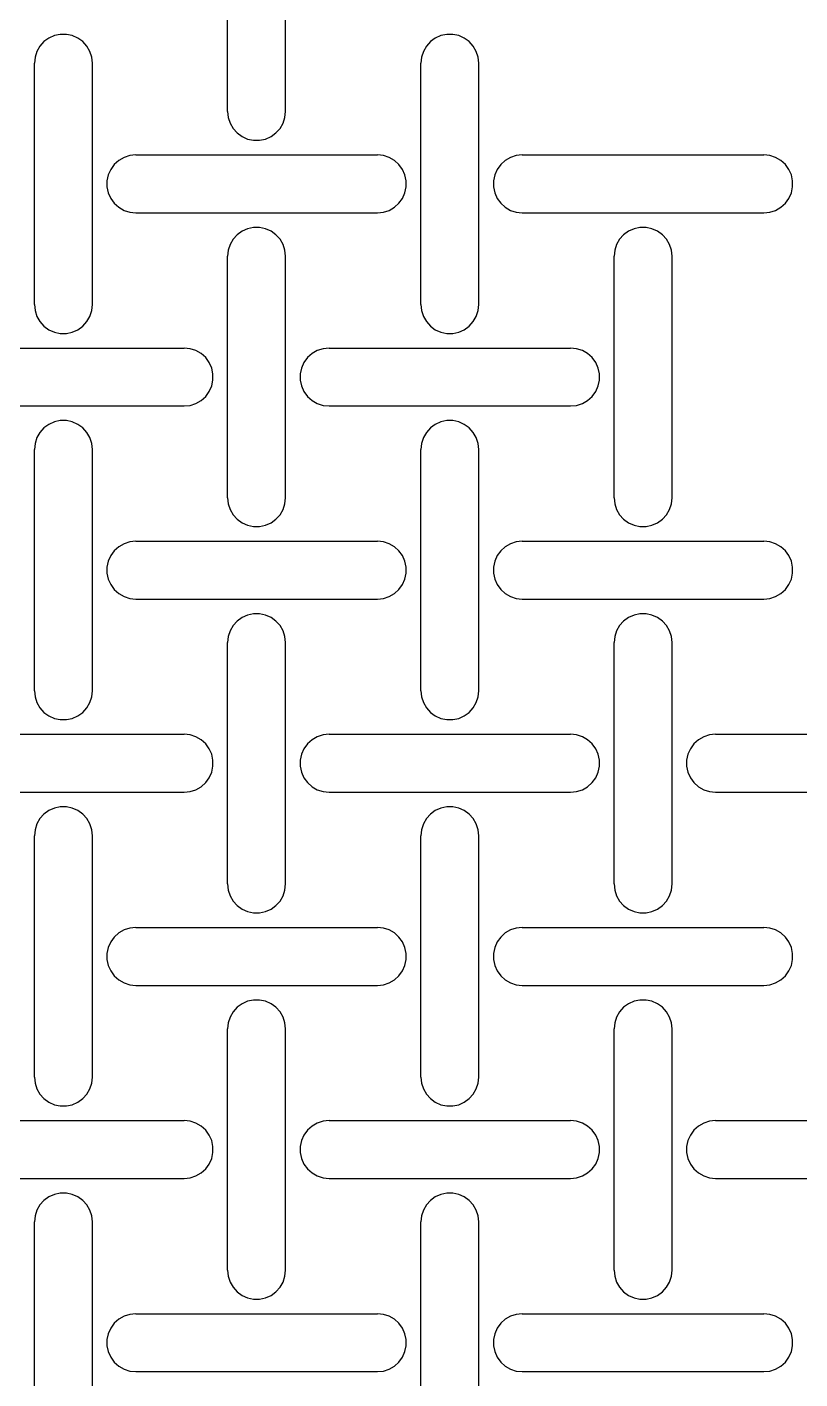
# Model space of a CAD drawing. Header units: metres. Extents: x 0 to 140, y -20 to 220.
# Drawn here: x 48.1 to 88.1, y 48.1 to 118.1 of the extents above; entities that cross this region are included whole.
import ezdxf

# ---------------------------------------------------------------- set-up
doc = ezdxf.new("R2010")
doc.units = ezdxf.units.M

msp = doc.modelspace()

# ---------------------------------------------------------------- linework, layer by layer
for p, q in [((58.5, 113.75), (58.5, 126.25)), ((61.5, 113.75), (61.5, 126.25)), ((49.536, 117.677), (49.25, 117.549)), ((49.843, 117.742), (49.536, 117.677)), ((50.157, 117.742), (49.843, 117.742)), ((50.464, 117.677), (50.157, 117.742)), ((50.75, 117.549), (50.464, 117.677)), ((69.536, 117.677), (69.25, 117.549)), ((69.843, 117.742), (69.536, 117.677)), ((70.157, 117.742), (69.843, 117.742)), ((70.464, 117.677), (70.157, 117.742)), ((70.75, 117.549), (70.464, 117.677)), ((48.786, 117.132), (48.63, 116.86)), ((48.996, 117.365), (48.786, 117.132)), ((49.25, 117.549), (48.996, 117.365)), ((51.004, 117.365), (50.75, 117.549)), ((51.214, 117.132), (51.004, 117.365)), ((51.37, 116.86), (51.214, 117.132)), ((68.786, 117.132), (68.63, 116.86)), ((68.996, 117.365), (68.786, 117.132)), ((69.25, 117.549), (68.996, 117.365)), ((71.004, 117.365), (70.75, 117.549)), ((71.214, 117.132), (71.004, 117.365)), ((71.37, 116.86), (71.214, 117.132)), ((48.533, 116.562), (48.5, 116.25)), ((48.5, 103.75), (48.5, 116.25)), ((48.63, 116.86), (48.533, 116.562)), ((51.467, 116.562), (51.37, 116.86)), ((51.5, 116.25), (51.467, 116.562)), ((51.5, 103.75), (51.5, 116.25)), ((68.533, 116.562), (68.5, 116.25)), ((68.5, 103.75), (68.5, 116.25)), ((68.63, 116.86), (68.533, 116.562)), ((71.467, 116.562), (71.37, 116.86)), ((71.5, 116.25), (71.467, 116.562)), ((71.5, 103.75), (71.5, 116.25)), ((58.5, 113.75), (58.533, 113.438)), ((58.533, 113.438), (58.63, 113.14)), ((61.37, 113.14), (61.467, 113.438)), ((61.467, 113.438), (61.5, 113.75)), ((58.63, 113.14), (58.786, 112.868)), ((58.786, 112.868), (58.996, 112.635)), ((61.004, 112.635), (61.214, 112.868)), ((61.214, 112.868), (61.37, 113.14)), ((58.996, 112.635), (59.25, 112.451)), ((59.25, 112.451), (59.536, 112.323)), ((59.536, 112.323), (59.843, 112.258)), ((59.843, 112.258), (60.157, 112.258)), ((60.157, 112.258), (60.464, 112.323)), ((60.464, 112.323), (60.75, 112.451)), ((60.75, 112.451), (61.004, 112.635)), ((53.14, 111.37), (52.868, 111.214)), ((53.438, 111.467), (53.14, 111.37)), ((53.75, 111.5), (53.438, 111.467)), ((53.75, 111.5), (66.25, 111.5)), ((66.562, 111.467), (66.25, 111.5)), ((66.86, 111.37), (66.562, 111.467)), ((67.132, 111.214), (66.86, 111.37)), ((73.14, 111.37), (72.868, 111.214)), ((73.438, 111.467), (73.14, 111.37)), ((73.75, 111.5), (73.438, 111.467)), ((73.75, 111.5), (86.25, 111.5)), ((86.562, 111.467), (86.25, 111.5)), ((86.86, 111.37), (86.562, 111.467)), ((87.132, 111.214), (86.86, 111.37)), ((52.451, 110.75), (52.323, 110.464)), ((52.635, 111.004), (52.451, 110.75)), ((52.868, 111.214), (52.635, 111.004)), ((67.365, 111.004), (67.132, 111.214)), ((67.549, 110.75), (67.365, 111.004)), ((67.677, 110.464), (67.549, 110.75)), ((72.451, 110.75), (72.323, 110.464)), ((72.635, 111.004), (72.451, 110.75)), ((72.868, 111.214), (72.635, 111.004)), ((87.365, 111.004), (87.132, 111.214)), ((87.549, 110.75), (87.365, 111.004)), ((87.677, 110.464), (87.549, 110.75)), ((52.323, 110.464), (52.258, 110.157)), ((52.258, 110.157), (52.258, 109.843)), ((67.742, 110.157), (67.677, 110.464)), ((67.742, 109.843), (67.742, 110.157)), ((72.323, 110.464), (72.258, 110.157)), ((72.258, 110.157), (72.258, 109.843)), ((87.742, 110.157), (87.677, 110.464)), ((87.742, 109.843), (87.742, 110.157)), ((52.258, 109.843), (52.323, 109.536)), ((52.323, 109.536), (52.451, 109.25)), ((52.451, 109.25), (52.635, 108.996)), ((67.365, 108.996), (67.549, 109.25)), ((67.549, 109.25), (67.677, 109.536)), ((67.677, 109.536), (67.742, 109.843)), ((72.258, 109.843), (72.323, 109.536)), ((72.323, 109.536), (72.451, 109.25)), ((72.451, 109.25), (72.635, 108.996)), ((87.365, 108.996), (87.549, 109.25)), ((87.549, 109.25), (87.677, 109.536)), ((87.677, 109.536), (87.742, 109.843)), ((52.635, 108.996), (52.868, 108.786)), ((52.868, 108.786), (53.14, 108.63)), ((53.14, 108.63), (53.438, 108.533)), ((53.438, 108.533), (53.75, 108.5)), ((53.75, 108.5), (66.25, 108.5)), ((66.25, 108.5), (66.562, 108.533)), ((66.562, 108.533), (66.86, 108.63)), ((66.86, 108.63), (67.132, 108.786)), ((67.132, 108.786), (67.365, 108.996)), ((72.635, 108.996), (72.868, 108.786)), ((72.868, 108.786), (73.14, 108.63)), ((73.14, 108.63), (73.438, 108.533)), ((73.438, 108.533), (73.75, 108.5)), ((73.75, 108.5), (86.25, 108.5)), ((86.25, 108.5), (86.562, 108.533)), ((86.562, 108.533), (86.86, 108.63)), ((86.86, 108.63), (87.132, 108.786)), ((87.132, 108.786), (87.365, 108.996)), ((58.786, 107.132), (58.63, 106.86)), ((58.996, 107.365), (58.786, 107.132)), ((59.25, 107.549), (58.996, 107.365)), ((59.536, 107.677), (59.25, 107.549)), ((59.843, 107.742), (59.536, 107.677)), ((60.157, 107.742), (59.843, 107.742)), ((60.464, 107.677), (60.157, 107.742)), ((60.75, 107.549), (60.464, 107.677)), ((61.004, 107.365), (60.75, 107.549)), ((61.214, 107.132), (61.004, 107.365)), ((61.37, 106.86), (61.214, 107.132)), ((78.786, 107.132), (78.63, 106.86)), ((78.996, 107.365), (78.786, 107.132)), ((79.25, 107.549), (78.996, 107.365)), ((79.536, 107.677), (79.25, 107.549)), ((79.843, 107.742), (79.536, 107.677)), ((80.157, 107.742), (79.843, 107.742)), ((80.464, 107.677), (80.157, 107.742)), ((80.75, 107.549), (80.464, 107.677)), ((81.004, 107.365), (80.75, 107.549)), ((81.214, 107.132), (81.004, 107.365)), ((81.37, 106.86), (81.214, 107.132)), ((58.533, 106.562), (58.5, 106.25)), ((58.63, 106.86), (58.533, 106.562)), ((61.467, 106.562), (61.37, 106.86)), ((61.5, 106.25), (61.467, 106.562)), ((78.533, 106.562), (78.5, 106.25)), ((78.63, 106.86), (78.533, 106.562)), ((81.467, 106.562), (81.37, 106.86)), ((81.5, 106.25), (81.467, 106.562)), ((58.5, 93.75), (58.5, 106.25)), ((61.5, 93.75), (61.5, 106.25)), ((78.5, 93.75), (78.5, 106.25)), ((81.5, 93.75), (81.5, 106.25)), ((48.5, 103.75), (48.533, 103.438)), ((51.467, 103.438), (51.5, 103.75)), ((68.5, 103.75), (68.533, 103.438)), ((71.467, 103.438), (71.5, 103.75)), ((48.533, 103.438), (48.63, 103.14)), ((48.63, 103.14), (48.786, 102.868)), ((51.214, 102.868), (51.37, 103.14)), ((51.37, 103.14), (51.467, 103.438)), ((68.533, 103.438), (68.63, 103.14)), ((68.63, 103.14), (68.786, 102.868)), ((71.214, 102.868), (71.37, 103.14)), ((71.37, 103.14), (71.467, 103.438)), ((48.786, 102.868), (48.996, 102.635)), ((48.996, 102.635), (49.25, 102.451)), ((49.25, 102.451), (49.536, 102.323)), ((49.536, 102.323), (49.843, 102.258)), ((49.843, 102.258), (50.157, 102.258)), ((50.157, 102.258), (50.464, 102.323)), ((50.464, 102.323), (50.75, 102.451)), ((50.75, 102.451), (51.004, 102.635)), ((51.004, 102.635), (51.214, 102.868)), ((68.786, 102.868), (68.996, 102.635)), ((68.996, 102.635), (69.25, 102.451)), ((69.25, 102.451), (69.536, 102.323)), ((69.536, 102.323), (69.843, 102.258)), ((69.843, 102.258), (70.157, 102.258)), ((70.157, 102.258), (70.464, 102.323)), ((70.464, 102.323), (70.75, 102.451)), ((70.75, 102.451), (71.004, 102.635)), ((71.004, 102.635), (71.214, 102.868)), ((43.75, 101.5), (56.25, 101.5)), ((56.562, 101.467), (56.25, 101.5)), ((63.75, 101.5), (63.438, 101.467)), ((63.75, 101.5), (76.25, 101.5)), ((76.562, 101.467), (76.25, 101.5)), ((56.86, 101.37), (56.562, 101.467)), ((57.132, 101.214), (56.86, 101.37)), ((57.365, 101.004), (57.132, 101.214)), ((57.549, 100.75), (57.365, 101.004)), ((62.635, 101.004), (62.451, 100.75)), ((62.868, 101.214), (62.635, 101.004)), ((63.14, 101.37), (62.868, 101.214)), ((63.438, 101.467), (63.14, 101.37)), ((76.86, 101.37), (76.562, 101.467)), ((77.132, 101.214), (76.86, 101.37)), ((77.365, 101.004), (77.132, 101.214)), ((77.549, 100.75), (77.365, 101.004)), ((57.677, 100.464), (57.549, 100.75)), ((57.742, 100.157), (57.677, 100.464)), ((57.742, 99.843), (57.742, 100.157)), ((62.323, 100.464), (62.258, 100.157)), ((62.258, 100.157), (62.258, 99.843)), ((62.451, 100.75), (62.323, 100.464)), ((77.677, 100.464), (77.549, 100.75)), ((77.742, 100.157), (77.677, 100.464)), ((77.742, 99.843), (77.742, 100.157)), ((57.549, 99.25), (57.677, 99.536)), ((57.677, 99.536), (57.742, 99.843)), ((62.258, 99.843), (62.323, 99.536)), ((62.323, 99.536), (62.451, 99.25)), ((77.549, 99.25), (77.677, 99.536)), ((77.677, 99.536), (77.742, 99.843)), ((56.86, 98.63), (57.132, 98.786)), ((57.132, 98.786), (57.365, 98.996)), ((57.365, 98.996), (57.549, 99.25)), ((62.451, 99.25), (62.635, 98.996)), ((62.635, 98.996), (62.868, 98.786)), ((62.868, 98.786), (63.14, 98.63)), ((76.86, 98.63), (77.132, 98.786)), ((77.132, 98.786), (77.365, 98.996)), ((77.365, 98.996), (77.549, 99.25)), ((43.75, 98.5), (56.25, 98.5)), ((56.25, 98.5), (56.562, 98.533)), ((56.562, 98.533), (56.86, 98.63)), ((63.14, 98.63), (63.438, 98.533)), ((63.438, 98.533), (63.75, 98.5)), ((63.75, 98.5), (76.25, 98.5)), ((76.25, 98.5), (76.562, 98.533)), ((76.562, 98.533), (76.86, 98.63)), ((48.996, 97.365), (48.786, 97.132)), ((49.25, 97.549), (48.996, 97.365)), ((49.536, 97.677), (49.25, 97.549)), ((49.843, 97.742), (49.536, 97.677)), ((50.157, 97.742), (49.843, 97.742)), ((50.464, 97.677), (50.157, 97.742)), ((50.75, 97.549), (50.464, 97.677)), ((51.004, 97.365), (50.75, 97.549)), ((51.214, 97.132), (51.004, 97.365)), ((68.996, 97.365), (68.786, 97.132)), ((69.25, 97.549), (68.996, 97.365)), ((69.536, 97.677), (69.25, 97.549)), ((69.843, 97.742), (69.536, 97.677)), ((70.157, 97.742), (69.843, 97.742)), ((70.464, 97.677), (70.157, 97.742)), ((70.75, 97.549), (70.464, 97.677)), ((71.004, 97.365), (70.75, 97.549)), ((71.214, 97.132), (71.004, 97.365)), ((48.63, 96.86), (48.533, 96.562)), ((48.786, 97.132), (48.63, 96.86)), ((51.37, 96.86), (51.214, 97.132)), ((51.467, 96.562), (51.37, 96.86)), ((68.63, 96.86), (68.533, 96.562)), ((68.786, 97.132), (68.63, 96.86)), ((71.37, 96.86), (71.214, 97.132)), ((71.467, 96.562), (71.37, 96.86)), ((48.533, 96.562), (48.5, 96.25)), ((48.5, 83.75), (48.5, 96.25)), ((51.5, 96.25), (51.467, 96.562)), ((51.5, 83.75), (51.5, 96.25)), ((68.533, 96.562), (68.5, 96.25)), ((68.5, 83.75), (68.5, 96.25)), ((71.5, 96.25), (71.467, 96.562)), ((71.5, 83.75), (71.5, 96.25)), ((58.5, 93.75), (58.533, 93.438)), ((58.533, 93.438), (58.63, 93.14)), ((58.63, 93.14), (58.786, 92.868)), ((61.214, 92.868), (61.37, 93.14)), ((61.37, 93.14), (61.467, 93.438)), ((61.467, 93.438), (61.5, 93.75)), ((78.5, 93.75), (78.533, 93.438)), ((78.533, 93.438), (78.63, 93.14)), ((78.63, 93.14), (78.786, 92.868)), ((81.214, 92.868), (81.37, 93.14)), ((81.37, 93.14), (81.467, 93.438)), ((81.467, 93.438), (81.5, 93.75)), ((58.786, 92.868), (58.996, 92.635)), ((58.996, 92.635), (59.25, 92.451)), ((59.25, 92.451), (59.536, 92.323)), ((60.464, 92.323), (60.75, 92.451)), ((60.75, 92.451), (61.004, 92.635)), ((61.004, 92.635), (61.214, 92.868)), ((78.786, 92.868), (78.996, 92.635)), ((78.996, 92.635), (79.25, 92.451)), ((79.25, 92.451), (79.536, 92.323)), ((80.464, 92.323), (80.75, 92.451)), ((80.75, 92.451), (81.004, 92.635)), ((81.004, 92.635), (81.214, 92.868)), ((59.536, 92.323), (59.843, 92.258)), ((59.843, 92.258), (60.157, 92.258)), ((60.157, 92.258), (60.464, 92.323)), ((79.536, 92.323), (79.843, 92.258)), ((79.843, 92.258), (80.157, 92.258)), ((80.157, 92.258), (80.464, 92.323)), ((52.635, 91.004), (52.451, 90.75)), ((52.868, 91.214), (52.635, 91.004)), ((53.14, 91.37), (52.868, 91.214)), ((53.438, 91.467), (53.14, 91.37)), ((53.75, 91.5), (53.438, 91.467)), ((53.75, 91.5), (66.25, 91.5)), ((66.562, 91.467), (66.25, 91.5)), ((66.86, 91.37), (66.562, 91.467)), ((67.132, 91.214), (66.86, 91.37)), ((67.365, 91.004), (67.132, 91.214)), ((67.549, 90.75), (67.365, 91.004)), ((72.635, 91.004), (72.451, 90.75)), ((72.868, 91.214), (72.635, 91.004)), ((73.14, 91.37), (72.868, 91.214)), ((73.438, 91.467), (73.14, 91.37)), ((73.75, 91.5), (73.438, 91.467)), ((73.75, 91.5), (86.25, 91.5)), ((86.562, 91.467), (86.25, 91.5)), ((86.86, 91.37), (86.562, 91.467)), ((87.132, 91.214), (86.86, 91.37)), ((87.365, 91.004), (87.132, 91.214)), ((87.549, 90.75), (87.365, 91.004)), ((52.323, 90.464), (52.258, 90.157)), ((52.451, 90.75), (52.323, 90.464)), ((67.677, 90.464), (67.549, 90.75)), ((67.742, 90.157), (67.677, 90.464)), ((72.323, 90.464), (72.258, 90.157)), ((72.451, 90.75), (72.323, 90.464)), ((87.677, 90.464), (87.549, 90.75)), ((87.742, 90.157), (87.677, 90.464)), ((52.258, 90.157), (52.258, 89.843)), ((52.258, 89.843), (52.323, 89.536)), ((67.677, 89.536), (67.742, 89.843)), ((67.742, 89.843), (67.742, 90.157)), ((72.258, 90.157), (72.258, 89.843)), ((72.258, 89.843), (72.323, 89.536)), ((87.677, 89.536), (87.742, 89.843)), ((87.742, 89.843), (87.742, 90.157)), ((52.323, 89.536), (52.451, 89.25)), ((52.451, 89.25), (52.635, 88.996)), ((52.635, 88.996), (52.868, 88.786)), ((67.132, 88.786), (67.365, 88.996)), ((67.365, 88.996), (67.549, 89.25)), ((67.549, 89.25), (67.677, 89.536)), ((72.323, 89.536), (72.451, 89.25)), ((72.451, 89.25), (72.635, 88.996)), ((72.635, 88.996), (72.868, 88.786)), ((87.132, 88.786), (87.365, 88.996)), ((87.365, 88.996), (87.549, 89.25)), ((87.549, 89.25), (87.677, 89.536)), ((52.868, 88.786), (53.14, 88.63)), ((53.14, 88.63), (53.438, 88.533)), ((53.438, 88.533), (53.75, 88.5)), ((53.75, 88.5), (66.25, 88.5)), ((66.25, 88.5), (66.562, 88.533)), ((66.562, 88.533), (66.86, 88.63)), ((66.86, 88.63), (67.132, 88.786)), ((72.868, 88.786), (73.14, 88.63)), ((73.14, 88.63), (73.438, 88.533)), ((73.438, 88.533), (73.75, 88.5)), ((73.75, 88.5), (86.25, 88.5)), ((86.25, 88.5), (86.562, 88.533)), ((86.562, 88.533), (86.86, 88.63)), ((86.86, 88.63), (87.132, 88.786)), ((59.25, 87.549), (58.996, 87.365)), ((59.536, 87.677), (59.25, 87.549)), ((59.843, 87.742), (59.536, 87.677)), ((60.157, 87.742), (59.843, 87.742)), ((60.464, 87.677), (60.157, 87.742)), ((60.75, 87.549), (60.464, 87.677)), ((61.004, 87.365), (60.75, 87.549)), ((79.25, 87.549), (78.996, 87.365)), ((79.536, 87.677), (79.25, 87.549)), ((79.843, 87.742), (79.536, 87.677)), ((80.157, 87.742), (79.843, 87.742)), ((80.464, 87.677), (80.157, 87.742)), ((80.75, 87.549), (80.464, 87.677)), ((81.004, 87.365), (80.75, 87.549)), ((58.63, 86.86), (58.533, 86.562)), ((58.786, 87.132), (58.63, 86.86)), ((58.996, 87.365), (58.786, 87.132)), ((61.214, 87.132), (61.004, 87.365)), ((61.37, 86.86), (61.214, 87.132)), ((61.467, 86.562), (61.37, 86.86)), ((78.63, 86.86), (78.533, 86.562)), ((78.786, 87.132), (78.63, 86.86)), ((78.996, 87.365), (78.786, 87.132)), ((81.214, 87.132), (81.004, 87.365)), ((81.37, 86.86), (81.214, 87.132)), ((81.467, 86.562), (81.37, 86.86)), ((58.533, 86.562), (58.5, 86.25)), ((58.5, 73.75), (58.5, 86.25)), ((61.5, 86.25), (61.467, 86.562)), ((61.5, 73.75), (61.5, 86.25)), ((78.533, 86.562), (78.5, 86.25)), ((78.5, 73.75), (78.5, 86.25)), ((81.5, 86.25), (81.467, 86.562)), ((81.5, 73.75), (81.5, 86.25)), ((48.5, 83.75), (48.533, 83.438)), ((48.533, 83.438), (48.63, 83.14)), ((51.37, 83.14), (51.467, 83.438)), ((51.467, 83.438), (51.5, 83.75)), ((68.5, 83.75), (68.533, 83.438)), ((68.533, 83.438), (68.63, 83.14)), ((71.37, 83.14), (71.467, 83.438)), ((71.467, 83.438), (71.5, 83.75)), ((48.63, 83.14), (48.786, 82.868)), ((48.786, 82.868), (48.996, 82.635)), ((48.996, 82.635), (49.25, 82.451)), ((50.75, 82.451), (51.004, 82.635)), ((51.004, 82.635), (51.214, 82.868)), ((51.214, 82.868), (51.37, 83.14)), ((68.63, 83.14), (68.786, 82.868)), ((68.786, 82.868), (68.996, 82.635)), ((68.996, 82.635), (69.25, 82.451)), ((70.75, 82.451), (71.004, 82.635)), ((71.004, 82.635), (71.214, 82.868)), ((71.214, 82.868), (71.37, 83.14)), ((49.25, 82.451), (49.536, 82.323)), ((49.536, 82.323), (49.843, 82.258)), ((49.843, 82.258), (50.157, 82.258)), ((50.157, 82.258), (50.464, 82.323)), ((50.464, 82.323), (50.75, 82.451)), ((69.25, 82.451), (69.536, 82.323)), ((69.536, 82.323), (69.843, 82.258)), ((69.843, 82.258), (70.157, 82.258)), ((70.157, 82.258), (70.464, 82.323)), ((70.464, 82.323), (70.75, 82.451)), ((43.75, 81.5), (56.25, 81.5)), ((56.562, 81.467), (56.25, 81.5)), ((56.86, 81.37), (56.562, 81.467)), ((57.132, 81.214), (56.86, 81.37)), ((57.365, 81.004), (57.132, 81.214)), ((62.868, 81.214), (62.635, 81.004)), ((63.14, 81.37), (62.868, 81.214)), ((63.438, 81.467), (63.14, 81.37)), ((63.75, 81.5), (63.438, 81.467)), ((63.75, 81.5), (76.25, 81.5)), ((76.562, 81.467), (76.25, 81.5)), ((76.86, 81.37), (76.562, 81.467)), ((77.132, 81.214), (76.86, 81.37)), ((77.365, 81.004), (77.132, 81.214)), ((82.868, 81.214), (82.635, 81.004)), ((83.14, 81.37), (82.868, 81.214)), ((83.438, 81.467), (83.14, 81.37)), ((83.75, 81.5), (83.438, 81.467)), ((83.75, 81.5), (96.25, 81.5)), ((57.549, 80.75), (57.365, 81.004)), ((57.677, 80.464), (57.549, 80.75)), ((62.451, 80.75), (62.323, 80.464)), ((62.635, 81.004), (62.451, 80.75)), ((77.549, 80.75), (77.365, 81.004)), ((77.677, 80.464), (77.549, 80.75)), ((82.451, 80.75), (82.323, 80.464)), ((82.635, 81.004), (82.451, 80.75)), ((57.742, 80.157), (57.677, 80.464)), ((57.677, 79.536), (57.742, 79.843)), ((57.742, 79.843), (57.742, 80.157)), ((62.323, 80.464), (62.258, 80.157)), ((62.258, 80.157), (62.258, 79.843)), ((62.258, 79.843), (62.323, 79.536)), ((77.742, 80.157), (77.677, 80.464)), ((77.677, 79.536), (77.742, 79.843)), ((77.742, 79.843), (77.742, 80.157)), ((82.323, 80.464), (82.258, 80.157)), ((82.258, 80.157), (82.258, 79.843)), ((82.258, 79.843), (82.323, 79.536)), ((57.365, 78.996), (57.549, 79.25)), ((57.549, 79.25), (57.677, 79.536)), ((62.323, 79.536), (62.451, 79.25)), ((62.451, 79.25), (62.635, 78.996)), ((77.365, 78.996), (77.549, 79.25)), ((77.549, 79.25), (77.677, 79.536)), ((82.323, 79.536), (82.451, 79.25)), ((82.451, 79.25), (82.635, 78.996)), ((43.75, 78.5), (56.25, 78.5)), ((56.25, 78.5), (56.562, 78.533)), ((56.562, 78.533), (56.86, 78.63)), ((56.86, 78.63), (57.132, 78.786)), ((57.132, 78.786), (57.365, 78.996)), ((62.635, 78.996), (62.868, 78.786)), ((62.868, 78.786), (63.14, 78.63)), ((63.14, 78.63), (63.438, 78.533)), ((63.438, 78.533), (63.75, 78.5)), ((63.75, 78.5), (76.25, 78.5)), ((76.25, 78.5), (76.562, 78.533)), ((76.562, 78.533), (76.86, 78.63)), ((76.86, 78.63), (77.132, 78.786)), ((77.132, 78.786), (77.365, 78.996)), ((82.635, 78.996), (82.868, 78.786)), ((82.868, 78.786), (83.14, 78.63)), ((83.14, 78.63), (83.438, 78.533)), ((83.438, 78.533), (83.75, 78.5)), ((83.75, 78.5), (96.25, 78.5)), ((49.843, 77.742), (49.536, 77.677)), ((50.157, 77.742), (49.843, 77.742)), ((50.464, 77.677), (50.157, 77.742)), ((69.843, 77.742), (69.536, 77.677)), ((70.157, 77.742), (69.843, 77.742)), ((70.464, 77.677), (70.157, 77.742)), ((48.786, 77.132), (48.63, 76.86)), ((48.996, 77.365), (48.786, 77.132)), ((49.25, 77.549), (48.996, 77.365)), ((49.536, 77.677), (49.25, 77.549)), ((50.75, 77.549), (50.464, 77.677)), ((51.004, 77.365), (50.75, 77.549)), ((51.214, 77.132), (51.004, 77.365)), ((51.37, 76.86), (51.214, 77.132)), ((68.786, 77.132), (68.63, 76.86)), ((68.996, 77.365), (68.786, 77.132)), ((69.25, 77.549), (68.996, 77.365)), ((69.536, 77.677), (69.25, 77.549)), ((70.75, 77.549), (70.464, 77.677)), ((71.004, 77.365), (70.75, 77.549)), ((71.214, 77.132), (71.004, 77.365)), ((71.37, 76.86), (71.214, 77.132)), ((48.533, 76.562), (48.5, 76.25)), ((48.63, 76.86), (48.533, 76.562)), ((51.467, 76.562), (51.37, 76.86)), ((51.5, 76.25), (51.467, 76.562)), ((68.533, 76.562), (68.5, 76.25)), ((68.63, 76.86), (68.533, 76.562)), ((71.467, 76.562), (71.37, 76.86)), ((71.5, 76.25), (71.467, 76.562)), ((48.5, 63.75), (48.5, 76.25)), ((51.5, 63.75), (51.5, 76.25)), ((68.5, 63.75), (68.5, 76.25)), ((71.5, 63.75), (71.5, 76.25)), ((58.5, 73.75), (58.533, 73.438)), ((61.467, 73.438), (61.5, 73.75)), ((78.5, 73.75), (78.533, 73.438)), ((81.467, 73.438), (81.5, 73.75)), ((58.533, 73.438), (58.63, 73.14)), ((58.63, 73.14), (58.786, 72.868)), ((58.786, 72.868), (58.996, 72.635)), ((61.004, 72.635), (61.214, 72.868)), ((61.214, 72.868), (61.37, 73.14)), ((61.37, 73.14), (61.467, 73.438)), ((78.533, 73.438), (78.63, 73.14)), ((78.63, 73.14), (78.786, 72.868)), ((78.786, 72.868), (78.996, 72.635)), ((81.004, 72.635), (81.214, 72.868)), ((81.214, 72.868), (81.37, 73.14)), ((81.37, 73.14), (81.467, 73.438)), ((58.996, 72.635), (59.25, 72.451)), ((59.25, 72.451), (59.536, 72.323)), ((59.536, 72.323), (59.843, 72.258)), ((59.843, 72.258), (60.157, 72.258)), ((60.157, 72.258), (60.464, 72.323)), ((60.464, 72.323), (60.75, 72.451)), ((60.75, 72.451), (61.004, 72.635)), ((78.996, 72.635), (79.25, 72.451)), ((79.25, 72.451), (79.536, 72.323)), ((79.536, 72.323), (79.843, 72.258)), ((79.843, 72.258), (80.157, 72.258)), ((80.157, 72.258), (80.464, 72.323)), ((80.464, 72.323), (80.75, 72.451)), ((80.75, 72.451), (81.004, 72.635)), ((53.438, 71.467), (53.14, 71.37)), ((53.75, 71.5), (53.438, 71.467)), ((53.75, 71.5), (66.25, 71.5)), ((66.562, 71.467), (66.25, 71.5)), ((66.86, 71.37), (66.562, 71.467)), ((73.438, 71.467), (73.14, 71.37)), ((73.75, 71.5), (73.438, 71.467)), ((73.75, 71.5), (86.25, 71.5)), ((86.562, 71.467), (86.25, 71.5)), ((86.86, 71.37), (86.562, 71.467)), ((52.451, 70.75), (52.323, 70.464)), ((52.635, 71.004), (52.451, 70.75)), ((52.868, 71.214), (52.635, 71.004)), ((53.14, 71.37), (52.868, 71.214)), ((67.132, 71.214), (66.86, 71.37)), ((67.365, 71.004), (67.132, 71.214)), ((67.549, 70.75), (67.365, 71.004)), ((67.677, 70.464), (67.549, 70.75)), ((72.451, 70.75), (72.323, 70.464)), ((72.635, 71.004), (72.451, 70.75)), ((72.868, 71.214), (72.635, 71.004)), ((73.14, 71.37), (72.868, 71.214)), ((87.132, 71.214), (86.86, 71.37)), ((87.365, 71.004), (87.132, 71.214)), ((87.549, 70.75), (87.365, 71.004)), ((87.677, 70.464), (87.549, 70.75)), ((52.323, 70.464), (52.258, 70.157)), ((52.258, 70.157), (52.258, 69.843)), ((67.742, 70.157), (67.677, 70.464)), ((67.742, 69.843), (67.742, 70.157)), ((72.323, 70.464), (72.258, 70.157)), ((72.258, 70.157), (72.258, 69.843)), ((87.742, 70.157), (87.677, 70.464)), ((87.742, 69.843), (87.742, 70.157)), ((52.258, 69.843), (52.323, 69.536)), ((52.323, 69.536), (52.451, 69.25)), ((67.549, 69.25), (67.677, 69.536)), ((67.677, 69.536), (67.742, 69.843)), ((72.258, 69.843), (72.323, 69.536)), ((72.323, 69.536), (72.451, 69.25)), ((87.549, 69.25), (87.677, 69.536)), ((87.677, 69.536), (87.742, 69.843)), ((52.451, 69.25), (52.635, 68.996)), ((52.635, 68.996), (52.868, 68.786)), ((52.868, 68.786), (53.14, 68.63)), ((53.14, 68.63), (53.438, 68.533)), ((66.562, 68.533), (66.86, 68.63)), ((66.86, 68.63), (67.132, 68.786)), ((67.132, 68.786), (67.365, 68.996)), ((67.365, 68.996), (67.549, 69.25)), ((72.451, 69.25), (72.635, 68.996)), ((72.635, 68.996), (72.868, 68.786)), ((72.868, 68.786), (73.14, 68.63)), ((73.14, 68.63), (73.438, 68.533)), ((86.562, 68.533), (86.86, 68.63)), ((86.86, 68.63), (87.132, 68.786)), ((87.132, 68.786), (87.365, 68.996)), ((87.365, 68.996), (87.549, 69.25)), ((53.438, 68.533), (53.75, 68.5)), ((53.75, 68.5), (66.25, 68.5)), ((66.25, 68.5), (66.562, 68.533)), ((73.438, 68.533), (73.75, 68.5)), ((73.75, 68.5), (86.25, 68.5)), ((86.25, 68.5), (86.562, 68.533)), ((58.996, 67.365), (58.786, 67.132)), ((59.25, 67.549), (58.996, 67.365)), ((59.536, 67.677), (59.25, 67.549)), ((59.843, 67.742), (59.536, 67.677)), ((60.157, 67.742), (59.843, 67.742)), ((60.464, 67.677), (60.157, 67.742)), ((60.75, 67.549), (60.464, 67.677)), ((61.004, 67.365), (60.75, 67.549)), ((61.214, 67.132), (61.004, 67.365)), ((78.996, 67.365), (78.786, 67.132)), ((79.25, 67.549), (78.996, 67.365)), ((79.536, 67.677), (79.25, 67.549)), ((79.843, 67.742), (79.536, 67.677)), ((80.157, 67.742), (79.843, 67.742)), ((80.464, 67.677), (80.157, 67.742)), ((80.75, 67.549), (80.464, 67.677)), ((81.004, 67.365), (80.75, 67.549)), ((81.214, 67.132), (81.004, 67.365)), ((58.533, 66.562), (58.5, 66.25)), ((58.63, 66.86), (58.533, 66.562)), ((58.786, 67.132), (58.63, 66.86)), ((61.37, 66.86), (61.214, 67.132)), ((61.467, 66.562), (61.37, 66.86)), ((61.5, 66.25), (61.467, 66.562)), ((78.533, 66.562), (78.5, 66.25)), ((78.63, 66.86), (78.533, 66.562)), ((78.786, 67.132), (78.63, 66.86)), ((81.37, 66.86), (81.214, 67.132)), ((81.467, 66.562), (81.37, 66.86)), ((81.5, 66.25), (81.467, 66.562)), ((58.5, 53.75), (58.5, 66.25)), ((61.5, 53.75), (61.5, 66.25)), ((78.5, 53.75), (78.5, 66.25)), ((81.5, 53.75), (81.5, 66.25)), ((48.5, 63.75), (48.533, 63.438)), ((51.467, 63.438), (51.5, 63.75)), ((68.5, 63.75), (68.533, 63.438)), ((71.467, 63.438), (71.5, 63.75)), ((48.533, 63.438), (48.63, 63.14)), ((48.63, 63.14), (48.786, 62.868)), ((51.214, 62.868), (51.37, 63.14)), ((51.37, 63.14), (51.467, 63.438)), ((68.533, 63.438), (68.63, 63.14)), ((68.63, 63.14), (68.786, 62.868)), ((71.214, 62.868), (71.37, 63.14)), ((71.37, 63.14), (71.467, 63.438)), ((48.786, 62.868), (48.996, 62.635)), ((48.996, 62.635), (49.25, 62.451)), ((49.25, 62.451), (49.536, 62.323)), ((49.536, 62.323), (49.843, 62.258)), ((50.157, 62.258), (50.464, 62.323)), ((50.464, 62.323), (50.75, 62.451)), ((50.75, 62.451), (51.004, 62.635)), ((51.004, 62.635), (51.214, 62.868)), ((68.786, 62.868), (68.996, 62.635)), ((68.996, 62.635), (69.25, 62.451)), ((69.25, 62.451), (69.536, 62.323)), ((69.536, 62.323), (69.843, 62.258)), ((70.157, 62.258), (70.464, 62.323)), ((70.464, 62.323), (70.75, 62.451)), ((70.75, 62.451), (71.004, 62.635)), ((71.004, 62.635), (71.214, 62.868)), ((49.843, 62.258), (50.157, 62.258)), ((69.843, 62.258), (70.157, 62.258)), ((43.75, 61.5), (56.25, 61.5)), ((56.562, 61.467), (56.25, 61.5)), ((56.86, 61.37), (56.562, 61.467)), ((57.132, 61.214), (56.86, 61.37)), ((57.365, 61.004), (57.132, 61.214)), ((57.549, 60.75), (57.365, 61.004)), ((62.635, 61.004), (62.451, 60.75)), ((62.868, 61.214), (62.635, 61.004)), ((63.14, 61.37), (62.868, 61.214)), ((63.438, 61.467), (63.14, 61.37)), ((63.75, 61.5), (63.438, 61.467)), ((63.75, 61.5), (76.25, 61.5)), ((76.562, 61.467), (76.25, 61.5)), ((76.86, 61.37), (76.562, 61.467)), ((77.132, 61.214), (76.86, 61.37)), ((77.365, 61.004), (77.132, 61.214)), ((77.549, 60.75), (77.365, 61.004)), ((82.635, 61.004), (82.451, 60.75)), ((82.868, 61.214), (82.635, 61.004)), ((83.14, 61.37), (82.868, 61.214)), ((83.438, 61.467), (83.14, 61.37)), ((83.75, 61.5), (83.438, 61.467)), ((83.75, 61.5), (96.25, 61.5)), ((57.677, 60.464), (57.549, 60.75)), ((57.742, 60.157), (57.677, 60.464)), ((62.323, 60.464), (62.258, 60.157)), ((62.451, 60.75), (62.323, 60.464)), ((77.677, 60.464), (77.549, 60.75)), ((77.742, 60.157), (77.677, 60.464)), ((82.323, 60.464), (82.258, 60.157)), ((82.451, 60.75), (82.323, 60.464)), ((57.549, 59.25), (57.677, 59.536)), ((57.677, 59.536), (57.742, 59.843)), ((57.742, 59.843), (57.742, 60.157)), ((62.258, 60.157), (62.258, 59.843)), ((62.258, 59.843), (62.323, 59.536)), ((62.323, 59.536), (62.451, 59.25)), ((77.549, 59.25), (77.677, 59.536)), ((77.677, 59.536), (77.742, 59.843)), ((77.742, 59.843), (77.742, 60.157)), ((82.258, 60.157), (82.258, 59.843)), ((82.258, 59.843), (82.323, 59.536)), ((82.323, 59.536), (82.451, 59.25)), ((57.132, 58.786), (57.365, 58.996)), ((57.365, 58.996), (57.549, 59.25)), ((62.451, 59.25), (62.635, 58.996)), ((62.635, 58.996), (62.868, 58.786)), ((77.132, 58.786), (77.365, 58.996)), ((77.365, 58.996), (77.549, 59.25)), ((82.451, 59.25), (82.635, 58.996)), ((82.635, 58.996), (82.868, 58.786)), ((43.75, 58.5), (56.25, 58.5)), ((56.25, 58.5), (56.562, 58.533)), ((56.562, 58.533), (56.86, 58.63)), ((56.86, 58.63), (57.132, 58.786)), ((62.868, 58.786), (63.14, 58.63)), ((63.14, 58.63), (63.438, 58.533)), ((63.438, 58.533), (63.75, 58.5)), ((63.75, 58.5), (76.25, 58.5)), ((76.25, 58.5), (76.562, 58.533)), ((76.562, 58.533), (76.86, 58.63)), ((76.86, 58.63), (77.132, 58.786)), ((82.868, 58.786), (83.14, 58.63)), ((83.14, 58.63), (83.438, 58.533)), ((83.438, 58.533), (83.75, 58.5)), ((83.75, 58.5), (96.25, 58.5)), ((49.25, 57.549), (48.996, 57.365)), ((49.536, 57.677), (49.25, 57.549)), ((49.843, 57.742), (49.536, 57.677)), ((50.157, 57.742), (49.843, 57.742)), ((50.464, 57.677), (50.157, 57.742)), ((50.75, 57.549), (50.464, 57.677)), ((51.004, 57.365), (50.75, 57.549)), ((69.25, 57.549), (68.996, 57.365)), ((69.536, 57.677), (69.25, 57.549)), ((69.843, 57.742), (69.536, 57.677)), ((70.157, 57.742), (69.843, 57.742)), ((70.464, 57.677), (70.157, 57.742)), ((70.75, 57.549), (70.464, 57.677)), ((71.004, 57.365), (70.75, 57.549)), ((48.63, 56.86), (48.533, 56.562)), ((48.786, 57.132), (48.63, 56.86)), ((48.996, 57.365), (48.786, 57.132)), ((51.214, 57.132), (51.004, 57.365)), ((51.37, 56.86), (51.214, 57.132)), ((51.467, 56.562), (51.37, 56.86)), ((68.63, 56.86), (68.533, 56.562)), ((68.786, 57.132), (68.63, 56.86)), ((68.996, 57.365), (68.786, 57.132)), ((71.214, 57.132), (71.004, 57.365)), ((71.37, 56.86), (71.214, 57.132)), ((71.467, 56.562), (71.37, 56.86)), ((48.533, 56.562), (48.5, 56.25)), ((48.5, 43.75), (48.5, 56.25)), ((51.5, 56.25), (51.467, 56.562)), ((51.5, 43.75), (51.5, 56.25)), ((68.533, 56.562), (68.5, 56.25)), ((68.5, 43.75), (68.5, 56.25)), ((71.5, 56.25), (71.467, 56.562)), ((71.5, 43.75), (71.5, 56.25)), ((58.5, 53.75), (58.533, 53.438)), ((58.533, 53.438), (58.63, 53.14)), ((61.37, 53.14), (61.467, 53.438)), ((61.467, 53.438), (61.5, 53.75)), ((78.5, 53.75), (78.533, 53.438)), ((78.533, 53.438), (78.63, 53.14)), ((81.37, 53.14), (81.467, 53.438)), ((81.467, 53.438), (81.5, 53.75)), ((58.63, 53.14), (58.786, 52.868)), ((58.786, 52.868), (58.996, 52.635)), ((58.996, 52.635), (59.25, 52.451)), ((60.75, 52.451), (61.004, 52.635)), ((61.004, 52.635), (61.214, 52.868)), ((61.214, 52.868), (61.37, 53.14)), ((78.63, 53.14), (78.786, 52.868)), ((78.786, 52.868), (78.996, 52.635)), ((78.996, 52.635), (79.25, 52.451)), ((80.75, 52.451), (81.004, 52.635)), ((81.004, 52.635), (81.214, 52.868)), ((81.214, 52.868), (81.37, 53.14)), ((59.25, 52.451), (59.536, 52.323)), ((59.536, 52.323), (59.843, 52.258)), ((59.843, 52.258), (60.157, 52.258)), ((60.157, 52.258), (60.464, 52.323)), ((60.464, 52.323), (60.75, 52.451)), ((79.25, 52.451), (79.536, 52.323)), ((79.536, 52.323), (79.843, 52.258)), ((79.843, 52.258), (80.157, 52.258)), ((80.157, 52.258), (80.464, 52.323)), ((80.464, 52.323), (80.75, 52.451)), ((52.868, 51.214), (52.635, 51.004)), ((53.14, 51.37), (52.868, 51.214)), ((53.438, 51.467), (53.14, 51.37)), ((53.75, 51.5), (53.438, 51.467)), ((53.75, 51.5), (66.25, 51.5)), ((66.562, 51.467), (66.25, 51.5)), ((66.86, 51.37), (66.562, 51.467)), ((67.132, 51.214), (66.86, 51.37)), ((67.365, 51.004), (67.132, 51.214)), ((72.868, 51.214), (72.635, 51.004)), ((73.14, 51.37), (72.868, 51.214)), ((73.438, 51.467), (73.14, 51.37)), ((73.75, 51.5), (73.438, 51.467)), ((73.75, 51.5), (86.25, 51.5)), ((86.562, 51.467), (86.25, 51.5)), ((86.86, 51.37), (86.562, 51.467)), ((87.132, 51.214), (86.86, 51.37)), ((87.365, 51.004), (87.132, 51.214)), ((52.323, 50.464), (52.258, 50.157)), ((52.451, 50.75), (52.323, 50.464)), ((52.635, 51.004), (52.451, 50.75)), ((67.549, 50.75), (67.365, 51.004)), ((67.677, 50.464), (67.549, 50.75)), ((67.742, 50.157), (67.677, 50.464)), ((72.323, 50.464), (72.258, 50.157)), ((72.451, 50.75), (72.323, 50.464)), ((72.635, 51.004), (72.451, 50.75)), ((87.549, 50.75), (87.365, 51.004)), ((87.677, 50.464), (87.549, 50.75)), ((87.742, 50.157), (87.677, 50.464)), ((52.258, 50.157), (52.258, 49.843)), ((52.258, 49.843), (52.323, 49.536)), ((67.677, 49.536), (67.742, 49.843)), ((67.742, 49.843), (67.742, 50.157)), ((72.258, 50.157), (72.258, 49.843)), ((72.258, 49.843), (72.323, 49.536)), ((87.677, 49.536), (87.742, 49.843)), ((87.742, 49.843), (87.742, 50.157)), ((52.323, 49.536), (52.451, 49.25)), ((52.451, 49.25), (52.635, 48.996)), ((67.365, 48.996), (67.549, 49.25)), ((67.549, 49.25), (67.677, 49.536)), ((72.323, 49.536), (72.451, 49.25)), ((72.451, 49.25), (72.635, 48.996)), ((87.365, 48.996), (87.549, 49.25)), ((87.549, 49.25), (87.677, 49.536)), ((52.635, 48.996), (52.868, 48.786)), ((52.868, 48.786), (53.14, 48.63)), ((53.14, 48.63), (53.438, 48.533)), ((53.438, 48.533), (53.75, 48.5)), ((53.75, 48.5), (66.25, 48.5)), ((66.25, 48.5), (66.562, 48.533)), ((66.562, 48.533), (66.86, 48.63)), ((66.86, 48.63), (67.132, 48.786)), ((67.132, 48.786), (67.365, 48.996)), ((72.635, 48.996), (72.868, 48.786)), ((72.868, 48.786), (73.14, 48.63)), ((73.14, 48.63), (73.438, 48.533)), ((73.438, 48.533), (73.75, 48.5)), ((73.75, 48.5), (86.25, 48.5)), ((86.25, 48.5), (86.562, 48.533)), ((86.562, 48.533), (86.86, 48.63)), ((86.86, 48.63), (87.132, 48.786)), ((87.132, 48.786), (87.365, 48.996))]:
    msp.add_line(p, q)

doc.saveas('drawing.dxf')
